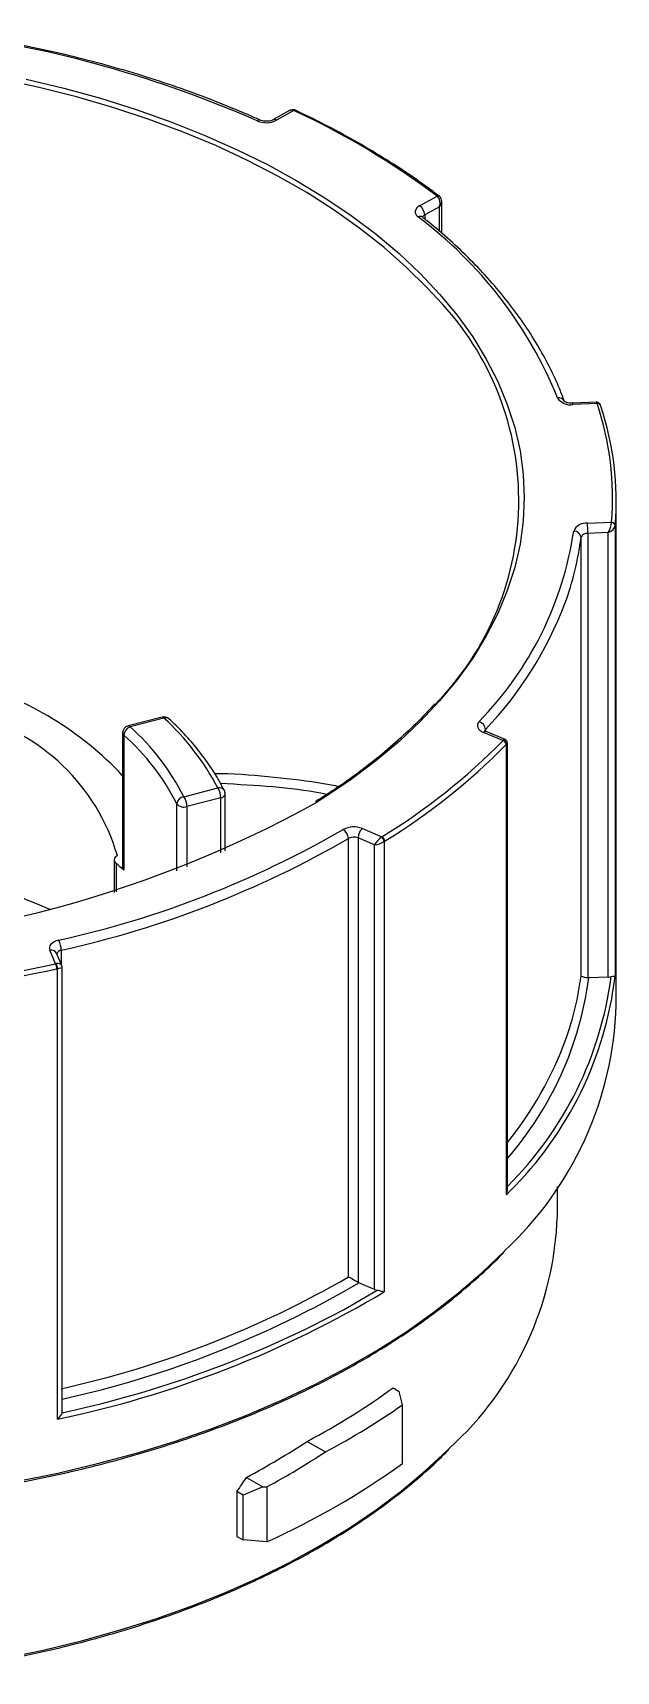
# Model space of a CAD drawing. Header units: millimetres. Extents: x 2517 to 6633, y 792 to 3241.
# Drawn here: x 3323.68 to 3336.37, y 891.57 to 927.21 of the extents above; entities that cross this region are included whole.
import ezdxf

# ---------------------------------------------------------------- set-up
doc = ezdxf.new("R2010")
doc.units = ezdxf.units.MM
doc.layers.add('实线', color=7, linetype='Continuous', lineweight=25)

msp = doc.modelspace()

# ---------------------------------------------------------------- linework, layer by layer
at = {"layer": '实线'}
for p, q in [((3329.2674, 925.5126), (3328.9061, 925.3112)), ((3329.3622, 925.513), (3328.984, 925.3021)), ((3332.096, 923.4417), (3332.4743, 923.6526)), ((3332.5339, 923.6403), (3332.5192, 923.6535)), ((3332.5763, 922.8438), (3332.5763, 923.5366)), ((3332.1589, 923.1949), (3332.1608, 923.1933)), ((3332.5275, 923.4232), (3332.2072, 923.2446)), ((3332.2072, 923.2446), (3332.2072, 923.156)), ((3332.5275, 922.8857), (3332.5275, 923.4232)), ((3335.9336, 919.1676), (3335.4244, 919.147)), ((3335.9554, 919.139), (3335.4308, 919.1178)), ((3336.371, 906.0577), (3336.371, 917.032)), ((3335.7433, 916.5379), (3336.2679, 916.559)), ((3336.1986, 916.333), (3335.7545, 916.3151)), ((3336.1986, 906.6652), (3336.1986, 916.333)), ((3336.3473, 916.4854), (3336.3473, 906.6873)), ((3335.606, 906.6922), (3335.606, 916.2294)), ((3335.7545, 916.3151), (3335.7545, 906.6484)), ((3326.4962, 912.3216), (3325.758, 912.1319)), ((3326.536, 912.2973), (3325.7978, 912.1076)), ((3325.6378, 911.977), (3325.6378, 909.0374)), ((3325.6627, 911.9274), (3325.6627, 908.9879)), ((3333.9088, 911.8097), (3333.4834, 911.9881)), ((3333.5302, 912.0502), (3333.5302, 912.0126)), ((3333.9542, 911.8335), (3333.5453, 912.005)), ((3333.9834, 901.9283), (3333.9834, 911.7263)), ((3334.0036, 902.0164), (3334.0036, 911.7592)), ((3326.9692, 910.5887), (3327.7074, 910.7785)), ((3327.8674, 909.4113), (3327.8674, 910.6478)), ((3326.8151, 908.9743), (3326.8151, 910.4333)), ((3327.7725, 910.5635), (3327.0343, 910.3737)), ((3327.0343, 910.3737), (3327.0343, 909.0595)), ((3327.7725, 909.3689), (3327.7725, 910.5635)), ((3330.547, 900.1427), (3330.547, 909.6799)), ((3331.1163, 909.5394), (3330.7561, 909.6904)), ((3330.7561, 909.6904), (3330.7561, 900.0238)), ((3330.8501, 909.8958), (3331.2755, 909.7174)), ((3331.3276, 909.6161), (3331.3276, 899.8181)), ((3325.4537, 909.2129), (3325.4537, 908.5051)), ((3331.1163, 899.8715), (3331.1163, 909.5394)), ((3325.4953, 909.135), (3325.4953, 908.5179)), ((3324.1802, 906.9546), (3324.053, 907.2491)), ((3324.1978, 907.1864), (3324.1999, 907.1819)), ((3324.3139, 906.918), (3324.1999, 907.1819)), ((3324.3035, 907.2488), (3324.3035, 906.942)), ((3324.2177, 897.0496), (3324.2177, 906.8476)), ((3324.3207, 897.2012), (3324.3207, 906.8849)), ((3336.1986, 906.6652), (3335.7763, 906.6481)), ((3335.091, 901.4851), (3335.091, 902.1129)), ((3334.0602, 902.0086), (3333.9834, 901.9283)), ((3331.1163, 899.8715), (3330.7738, 900.0152)), ((3331.5169, 897.7318), (3331.6531, 897.6532)), ((3331.7216, 897.3611), (3331.6531, 897.6532)), ((3324.3188, 897.1869), (3324.4448, 897.2156)), ((3331.7216, 896.0828), (3331.7216, 897.3611)), ((3329.65, 896.5635), (3330.0461, 896.3348)), ((3328.3329, 895.7816), (3328.6882, 895.5766)), ((3328.1228, 895.4735), (3328.1228, 894.4986)), ((3328.259, 895.3948), (3328.1228, 895.4735)), ((3328.6882, 895.5766), (3328.259, 895.3948)), ((3328.259, 894.42), (3328.259, 895.3948)), ((3328.6882, 895.5766), (3328.7727, 895.5738)), ((3328.7727, 895.5738), (3328.7727, 894.3804)), ((3328.1228, 894.4986), (3328.259, 894.42)), ((3328.7727, 894.3804), (3328.259, 894.42))]:
    msp.add_line(p, q, dxfattribs=at)
at = {"layer": '实线', "flags": 128}
for points in [[(3332.373, 921.5321), (3332.2497, 921.6655), (3331.8055, 922.1088), (3331.3213, 922.5379), (3330.7986, 922.9516), (3330.2387, 923.3489), (3329.6433, 923.7286), (3329.0141, 924.0895), (3328.3527, 924.4309), (3327.661, 924.7515), (3326.941, 925.0507), (3326.1946, 925.3275), (3325.4239, 925.5811), (3324.6311, 925.8109), (3323.8184, 926.0163), (3322.9881, 926.1966)], [(3323.5394, 926.1949), (3324.356, 925.9997), (3325.1537, 925.7801), (3325.9304, 925.5366), (3326.684, 925.2701), (3327.4123, 924.9811), (3328.1135, 924.6705), (3328.7856, 924.3392), (3329.4267, 923.988), (3330.0351, 923.6179), (3330.609, 923.23), (3331.1471, 922.8252), (3331.6477, 922.4047), (3332.1095, 921.9697), (3332.5312, 921.5213), (3332.9117, 921.0608), (3333.2499, 920.5895), (3333.5449, 920.1085), (3333.7959, 919.6193), (3334.0022, 919.1232), (3334.1632, 918.6216), (3334.2786, 918.1157), (3334.3479, 917.6071), (3334.371, 917.0971), (3334.3478, 916.587), (3334.2785, 916.0784), (3334.1631, 915.5726), (3334.002, 915.0709), (3333.7956, 914.5748), (3333.5446, 914.0856), (3333.2495, 913.6047), (3332.9113, 913.1334), (3332.5307, 912.6729), (3332.109, 912.2245), (3331.6472, 911.7895), (3331.1465, 911.3691), (3330.6085, 910.9643), (3330.0344, 910.5764), (3329.8728, 910.4742)], [(3332.096, 923.4417), (3332.0586, 923.4168), (3332.0295, 923.3884), (3332.0096, 923.3574), (3331.9996, 923.325), (3331.9997, 923.292), (3332.0099, 923.2595), (3332.03, 923.2286), (3332.0593, 923.2003)], [(3336.0339, 919.0824), (3336.0324, 919.0949), (3336.0313, 919.0989)], [(3325.7978, 912.1076), (3325.7851, 912.1215), (3325.7729, 912.1299), (3325.7617, 912.1325), (3325.758, 912.1319)], [(3326.536, 912.2973), (3326.5233, 912.3113), (3326.5111, 912.3197), (3326.4998, 912.3222), (3326.4962, 912.3216)], [(3333.3889, 912.2242), (3333.3667, 912.1938), (3333.3542, 912.1616), (3333.3519, 912.1286), (3333.3597, 912.096), (3333.3775, 912.0646), (3333.4047, 912.0356), (3333.4404, 912.0098), (3333.4834, 911.9881)], [(3325.5219, 909.3096), (3325.4959, 909.2913), (3325.4756, 909.2707), (3325.4618, 909.2484), (3325.4547, 909.225), (3325.4546, 909.2013), (3325.4615, 909.178), (3325.4752, 909.1556), (3325.4953, 909.135)], [(3324.2434, 907.465), (3324.1926, 907.45), (3324.1472, 907.4299), (3324.1087, 907.4055), (3324.0783, 907.3776), (3324.057, 907.347), (3324.0455, 907.3147), (3324.0442, 907.2817), (3324.053, 907.2491)], [(3323.2585, 906.7677), (3323.6527, 906.8438), (3324.1802, 906.9546)], [(3323.3475, 895.6961), (3324.2279, 895.876), (3325.0919, 896.0808), (3325.9373, 896.31), (3326.762, 896.5631), (3327.564, 896.8394), (3328.3414, 897.1382), (3329.0922, 897.4589), (3329.8146, 897.8006), (3330.5069, 898.1625), (3331.1673, 898.5438), (3331.7943, 898.9434), (3332.3862, 899.3605), (3332.9417, 899.7939), (3333.4594, 900.2427), (3333.938, 900.7057), (3333.941, 900.7087)], [(3330.1555, 899.2779), (3330.4388, 899.43), (3331.1741, 899.8563)], [(3323.0589, 891.8466), (3323.911, 892.0249), (3324.746, 892.2282), (3325.5619, 892.4561), (3326.3563, 892.7079), (3327.1273, 892.983), (3327.8727, 893.2807), (3328.5905, 893.6001), (3329.2789, 893.9404), (3329.9361, 894.3007), (3330.5602, 894.6801), (3331.1497, 895.0775), (3331.703, 895.4919), (3332.2186, 895.9222), (3332.6951, 896.3672), (3332.7461, 896.418)]]:
    msp.add_lwpolyline(points, dxfattribs=at)
at = {"layer": '实线'}
for centre, radius, start, end in [((3318.4507, 902.2269), 25.1828, 66.32006, 82.22953), ((3328.6105, 925.2414), 0.0662, 72.3924, 133.66772), ((3328.7606, 925.7501), 0.5006, 246.97934, 296.50542), ((3328.9371, 925.239), 0.0786, 53.36397, 112.8892), ((3329.371, 925.4916), 0.0361, 74.28576, 129.37107), ((3329.3853, 925.4876), 0.0343, 71.26473, 132.19776), ((3322.1244, 909.8724), 17.2341, 53.09088, 65.16725), ((3332.4971, 923.6121), 0.0465, 56.43969, 119.44897), ((3332.5089, 923.6045), 0.0446, 55.1231, 119.75138), ((3332.1047, 923.1163), 0.0955, 55.4258, 118.36443), ((3326.5085, 915.7801), 9.2667, 22.08092, 53.20093), ((3331.9577, 923.2338), 0.2497, 2.47877, 56.36157), ((3332.2456, 923.1627), 0.0905, 115.13518, 160.06665), ((3327.9282, 917.0342), 6.3236, 315.16264, 45.3401), ((3335.1246, 919.1343), 0.1326, 24.17914, 102.67848), ((3335.377, 919.4526), 0.3391, 213.87656, 279.12849), ((3335.3819, 919.1223), 0.0491, 354.70713, 30.20004), ((3335.9631, 919.0785), 0.0713, 25.2461, 98.27798), ((3335.9679, 919.0709), 0.0693, 23.84991, 100.44668), ((3329.8824, 917.0945), 6.4079, 355.20689, 18.6063), ((3329.9351, 917.0291), 6.4351, 355.20685, 18.60631), ((3328.0078, 917.4793), 7.5214, 315.67905, 351.49272), ((3335.7088, 916.2548), 0.2851, 83.03748, 156.92897), ((3335.4525, 916.2122), 0.1545, 6.41857, 92.23901), ((3333.5333, 916.3155), 2.2211, 359.9898, 5.74637), ((3336.272, 916.4829), 0.0762, 6.41175, 93.1105), ((3336.2736, 916.4724), 0.0748, 9.95344, 94.26919), ((3329.2175, 917.0239), 6.4377, 339.73068, 352.9113), ((3335.7372, 916.1736), 0.1426, 83.03681, 156.92893), ((3327.5344, 917.7382), 8.2646, 316.50898, 339.12725), ((3320.3759, 906.1474), 7.1865, 43.03084, 74.25758), ((3321.2398, 908.0485), 4.464, 16.41027, 75.73509), ((3325.7978, 911.977), 0.16, 104.41444, 180), ((3325.871, 911.912), 0.2088, 110.51417, 175.76596), ((3322.4571, 908.32), 5.0504, 26.69422, 48.58763), ((3326.536, 912.1667), 0.16, 47.02003, 104.41444), ((3326.5796, 912.2029), 0.104, 51.02484, 114.79823), ((3322.8665, 908.2561), 5.4586, 27.52186, 47.75999), ((3333.3321, 912.0337), 0.1988, 4.77787, 73.39785), ((3325.7046, 911.9795), 0.0668, 182.22662, 231.2243), ((3322.3764, 908.2014), 4.9683, 26.69423, 48.58763), ((3324.0903, 921.4636), 13.7696, 301.45457, 315.48453), ((3324.1183, 921.4169), 13.8282, 301.45459, 315.4845), ((3333.5285, 911.9449), 0.0624, 74.35566, 136.19346), ((3333.5752, 912.0052), 0.0637, 134.92642, 178.4304), ((3333.8783, 911.7137), 0.1007, 4.63678, 72.36733), ((3333.8877, 911.7277), 0.0957, 359.14198, 70.8366), ((3327.741, 910.6568), 0.1262, 29.95289, 105.4209), ((3327.3731, 910.5599), 0.3994, 0.50398, 33.1729), ((3327.7608, 910.6721), 0.1093, 276.10895, 347.16181), ((3327.7074, 910.6478), 0.16, 0, 26.74706), ((3317.4998, 932.8661), 25.583, 240.68928, 298.9235), ((3326.9889, 910.4151), 0.1748, 96.47968, 174.01819), ((3326.968, 910.5628), 0.2003, 220.26272, 289.33198), ((3326.6349, 910.3702), 0.3994, 0.50411, 33.17277), ((3330.6638, 909.4337), 0.4982, 68.03738, 117.72626), ((3319.5212, 928.744), 21.7966, 282.51246, 300.03798), ((3319.5392, 928.7168), 21.9904, 282.51245, 300.03798), ((3330.3049, 909.6684), 0.2424, 2.72872, 58.38358), ((3330.6629, 909.4594), 0.2491, 68.03749, 117.72615), ((3331.0443, 909.6827), 0.2883, 132.32998, 178.46125), ((3331.1967, 909.5929), 0.1329, 10.05829, 59.92021), ((3331.2152, 909.6147), 0.1191, 2.88303, 59.58411), ((3318.4802, 895.4118), 13.8904, 66.24038, 75.38834), ((3321.2569, 904.1402), 6.5507, 47.73377, 49.68312), ((3325.7046, 909.04), 0.0668, 182.22662, 231.2243), ((3323.8733, 907.2458), 0.4302, 0.38879, 30.63349), ((3324.0841, 907.1223), 0.1305, 29.39285, 103.77806), ((3324.3156, 907.1306), 0.1188, 95.85924, 159.66326), ((3317.66, 936.8648), 30.7248, 274.07474, 282.30638), ((3323.9828, 906.8448), 0.2259, 0.32633, 29.07734), ((3324.0351, 906.8719), 0.1842, 352.42735, 27.50629), ((3328.466, 907.6878), 7.8594, 314.79577, 352.59585), ((3328.3586, 907.6295), 7.4823, 318.97719, 352.46346), ((3328.491, 907.6294), 7.9126, 314.73629, 353.1625), ((3329.2276, 907.4848), 6.4275, 340.24007, 352.91727), ((3336.1893, 906.9207), 0.2557, 272.1022, 286.03922), ((3328.7601, 906.2889), 7.6144, 312.87504, 358.26037), ((3327.9042, 908.0083), 7.8501, 320.98573, 339.90969), ((3327.9556, 901.711), 7.139, 312.14725, 358.18617), ((3319.5392, 919.1796), 21.9904, 282.51245, 300.03798), ((3319.5732, 919.0904), 22.1205, 282.39329, 300.42061), ((3319.5797, 919.4746), 22.8996, 281.68534, 300.86509), ((3331.2031, 900.0835), 0.229, 247.73202, 262.73421), ((3319.4162, 920.078), 23.4089, 282.40479, 297.30782), ((3324.2664, 897.2013), 0.0543, 344.67264, 359.94743), ((3321.7435, 909.962), 17.0937, 294.28127, 305.71336)]:
    msp.add_arc(centre, radius, start, end, dxfattribs=at)
for centre, major_axis, ratio, start_param, end_param in [((3329.3043, 925.35), (0.0224, 0.1751), 0.7034139, 6.1051865, 6.7619822), ((3332.4163, 923.4896), (0.0224, 0.1751), 0.7034139, 4.4144446, 5.8652954), ((3332.4163, 923.4896), (0.1415, 0.1059), 0.7057683, 4.9943727, 5.8238315), ((3335.875, 919.0051), (0.0654, 0.1614), 0.291777, 5.9179768, 6.4145845), ((3336.1875, 916.4251), (0.0654, 0.1614), 0.291777, 4.227235, 5.6780858), ((3336.1875, 916.4251), (0.1539, 0.0892), 0.4901346, 4.5055648, 5.9564156), ((3333.8436, 911.7064), (0.1121, 0.1262), 0.1719138, 0.0586464, 0.6569019), ((3333.8436, 911.7064), (0.159, 0.0585), 0.3007916, 5.6646904, 6.1716184), ((3331.2104, 909.6141), (0.1121, 0.1262), 0.1719138, 0.8967929, 2.3476437), ((3331.2104, 909.6141), (0.159, 0.0585), 0.3007916, 3.9739485, 5.4247994), ((3324.1607, 906.869), (0.1549, 0.044), 0.497172, 0.0704217, 1.1865703), ((3324.1607, 906.869), (0.16, 0.0163), 0.1793364, 5.0583749, 6.2642274), ((3317.491, 903.9036), (17.5994, -0.2615), 0.5671246, 5.4834838, 5.6430029), ((3317.491, 903.9036), (18.1594, -0.2698), 0.5671246, 5.4841848, 5.62129), ((3317.491, 903.9379), (17.5763, 1.4615), 0.6251762, 5.3241307, 5.4231217), ((3317.491, 903.9379), (18.1355, 1.508), 0.6251762, 5.330774, 5.4238227), ((3317.491, 905.5301), (12.4456, 21.5552), 0.5773346, 4.5756398, 4.5907094)]:
    msp.add_ellipse(centre, major_axis=major_axis, ratio=ratio, start_param=start_param, end_param=end_param, dxfattribs=at)
for points, knots in [([(3328.6305, 925.3046), (3328.5091, 925.3584), (3328.157, 925.5145), (3327.5553, 925.758), (3326.8191, 926.0279), (3326.0611, 926.2766), (3325.2837, 926.5041), (3324.4884, 926.7096), (3323.6771, 926.8928), (3322.8661, 927.0502), (3322.2637, 927.1498), (3321.9378, 927.1974), (3321.8784, 927.2061)], [0, 0, 0, 0, 0.0606451, 0.1758146, 0.2909791, 0.4061317, 0.5212726, 0.6364023, 0.7515216, 0.8666315, 0.9756775, 1, 1, 1, 1]), ([(3328.9061, 925.3112), (3328.8982, 925.3072), (3328.8795, 925.2979), (3328.8337, 925.2848), (3328.7732, 925.278), (3328.7079, 925.2814), (3328.6587, 925.2929), (3328.6372, 925.3018), (3328.6305, 925.3046)], [0, 0, 0, 0, 0.1288276, 0.3046692, 0.4978127, 0.7024271, 0.9071482, 1, 1, 1, 1]), ([(3329.3807, 925.5263), (3329.3655, 925.5296), (3329.336, 925.5359), (3329.296, 925.5278), (3329.2752, 925.5153), (3329.267, 925.5104)], [0, 0, 0, 0, 0.3920637, 0.7585033, 1, 1, 1, 1]), ([(3329.4005, 925.518), (3329.3966, 925.52), (3329.3902, 925.5233), (3329.3833, 925.5248), (3329.3805, 925.5254)], [0, 0, 0, 0, 0.6034029, 1, 1, 1, 1]), ([(3332.5228, 923.6509), (3332.4275, 923.7223), (3332.1514, 923.9294), (3331.6694, 924.2606), (3331.0675, 924.6387), (3330.4348, 924.9994), (3329.8745, 925.2916), (3329.5213, 925.4603), (3329.3963, 925.52)], [0, 0, 0, 0, 0.103757, 0.3008176, 0.4978925, 0.6949691, 0.8920424, 1, 1, 1, 1]), ([(3332.5761, 923.5406), (3332.5743, 923.5581), (3332.5709, 923.5911), (3332.5515, 923.6242), (3332.5374, 923.6381), (3332.5344, 923.6411)], [0, 0, 0, 0, 0.4684113, 0.8853158, 1, 1, 1, 1]), ([(3332.159, 923.1949), (3332.1558, 923.1982), (3332.152, 923.2021), (3332.1531, 923.2001), (3332.1532, 923.1997)], [0, 0, 0, 0, 0.8256183, 1, 1, 1, 1]), ([(3335.2456, 919.1884), (3335.212, 919.276), (3335.1153, 919.5286), (3334.9241, 919.9417), (3334.6595, 920.4246), (3334.3547, 920.8994), (3334.0113, 921.3652), (3333.6296, 921.8209), (3333.2108, 922.2654), (3332.7633, 922.69), (3332.4055, 922.9972), (3332.2014, 923.1608), (3332.159, 923.1949)], [0, 0, 0, 0, 0.0606709, 0.1748906, 0.289205, 0.4036504, 0.5182163, 0.6328874, 0.7476452, 0.8624709, 0.9713649, 1, 1, 1, 1]), ([(3335.4244, 919.147), (3335.4102, 919.1469), (3335.3742, 919.1466), (3335.3211, 919.1552), (3335.276, 919.1711), (3335.2492, 919.1863), (3335.2419, 919.1959), (3335.2431, 919.1936), (3335.2432, 919.1933)], [0, 0, 0, 0, 0.1523543, 0.3873818, 0.5903964, 0.7759897, 0.9771824, 1, 1, 1, 1]), ([(3336.0278, 919.1085), (3336.0218, 919.1195), (3336.0099, 919.1417), (3335.9789, 919.1611), (3335.9519, 919.1684), (3335.9375, 919.167), (3335.9331, 919.1666)], [0, 0, 0, 0, 0.3087741, 0.6198684, 0.8825295, 1, 1, 1, 1]), ([(3336.0322, 919.0962), (3336.0314, 919.0987), (3336.0302, 919.1029), (3336.028, 919.107), (3336.0271, 919.1087)], [0, 0, 0, 0, 0.5863424, 1, 1, 1, 1]), ([(3332.419, 912.6088), (3332.3523, 912.5333), (3332.1596, 912.315), (3331.8004, 911.966), (3331.3459, 911.5622), (3330.8544, 911.1727), (3330.3511, 910.8092), (3329.9962, 910.5837), (3329.8284, 910.4771)], [0, 0, 0, 0, 0.0973849, 0.281802, 0.4661738, 0.650515, 0.8348373, 1, 1, 1, 1]), ([(3327.8503, 910.7198), (3327.8153, 910.7867), (3327.7148, 910.979), (3327.5182, 911.2907), (3327.2479, 911.6505), (3326.9573, 911.9825), (3326.7433, 912.189), (3326.6451, 912.2837)], [0, 0, 0, 0, 0.1213981, 0.3492906, 0.5775463, 0.8062595, 1, 1, 1, 1]), ([(3333.5453, 912.005), (3333.537, 912.0089), (3333.5175, 912.018), (3333.5058, 912.0296), (3333.5069, 912.028), (3333.5072, 912.0276)], [0, 0, 0, 0, 0.33919086, 0.79612319, 1, 1, 1, 1]), ([(3334.0029, 911.7588), (3334.0026, 911.7661), (3334.0021, 911.7832), (3333.9893, 911.8076), (3333.9715, 911.8258), (3333.9576, 911.8314), (3333.9528, 911.8333)], [0, 0, 0, 0, 0.22749003, 0.53152035, 0.83826526, 1, 1, 1, 1]), ([(3327.6347, 911.0931), (3327.6795, 911.0931), (3328.1405, 911.0926), (3328.938, 911.0176), (3329.8021, 910.9201), (3330.2316, 910.8342), (3330.3431, 910.8119)], [0, 0, 0, 0, 0.04374755, 0.4506131, 0.85747845, 1, 1, 1, 1]), ([(3330.0791, 910.6396), (3330.0325, 910.6487), (3329.6756, 910.718), (3328.9133, 910.8112), (3328.1497, 910.8535), (3327.7674, 910.8747)], [0, 0, 0, 0, 0.06976054, 0.53417606, 1, 1, 1, 1]), ([(3324.3197, 906.8847), (3324.3198, 906.8932), (3324.3201, 906.9052), (3324.3141, 906.9153), (3324.3123, 906.9183)], [0, 0, 0, 0, 0.7008437, 1, 1, 1, 1]), ([(3335.7545, 906.6484), (3335.7071, 906.6518), (3335.669, 906.6595), (3335.6208, 906.6755), (3335.6084, 906.6841), (3335.606, 906.6922)], [0, 0, 0, 0, 0.5, 0.5, 1, 1, 1, 1]), ([(3336.2599, 906.6749), (3336.2884, 906.6833), (3336.3101, 906.6853), (3336.3387, 906.6875), (3336.346, 906.6873), (3336.3473, 906.6873)], [0, 0, 0, 0, 0.5, 0.5, 1, 1, 1, 1]), ([(3333.9834, 901.9283), (3333.9837, 901.9289), (3333.9877, 901.9379), (3333.999, 901.967), (3334.0016, 901.9961), (3334.0033, 902.0164)], [0, 0, 0, 0, 0.0234809, 0.3145984, 1, 1, 1, 1]), ([(3316.7972, 895.1338), (3316.8501, 895.1322), (3317.1982, 895.1211), (3317.8432, 895.1239), (3318.7298, 895.1438), (3319.6138, 895.19), (3320.4931, 895.2595), (3321.3658, 895.353), (3322.2299, 895.4701), (3323.0836, 895.6105), (3323.925, 895.774), (3324.7522, 895.9602), (3325.5634, 896.1687), (3326.3568, 896.399), (3327.1306, 896.6507), (3327.8833, 896.9231), (3328.613, 897.2158), (3329.3182, 897.528), (3329.9973, 897.8591), (3330.6489, 898.2084), (3331.2714, 898.5751), (3331.8635, 898.9584), (3332.4237, 899.3576), (3332.952, 899.7714), (3333.4421, 900.2005), (3333.7667, 900.5027), (3333.9171, 900.6649), (3333.9273, 900.6759)], [0, 0, 0, 0, 0.007697, 0.0506906, 0.0936842, 0.136678, 0.1796723, 0.2226673, 0.2656632, 0.3086602, 0.3516586, 0.3946587, 0.4376604, 0.4806643, 0.5236704, 0.5666787, 0.6096896, 0.6527029, 0.6957188, 0.7387369, 0.7817572, 0.824779, 0.8678017, 0.9108239, 0.9538442, 0.9968606, 1, 1, 1, 1]), ([(3330.7561, 900.0238), (3330.7177, 900.0451), (3330.6733, 900.0702), (3330.6007, 900.1116), (3330.5701, 900.1293), (3330.547, 900.1427)], [0, 0, 0, 0, 0.5, 0.5, 1, 1, 1, 1]), ([(3331.1741, 899.8563), (3331.2053, 899.8521), (3331.2359, 899.8431), (3331.2882, 899.8283), (3331.3102, 899.822), (3331.3276, 899.8181)], [0, 0, 0, 0, 0.5, 0.5, 1, 1, 1, 1]), ([(3324.3188, 897.1869), (3324.3138, 897.1686), (3324.2998, 897.1423), (3324.2636, 897.0931), (3324.2416, 897.0696), (3324.2177, 897.0496)], [0, 0, 0, 0, 0.5, 0.5, 1, 1, 1, 1]), ([(3321.5261, 891.5651), (3321.63, 891.5785), (3322.0125, 891.6278), (3322.6635, 891.7374), (3323.4768, 891.8933), (3324.2754, 892.0735), (3325.058, 892.2755), (3325.8227, 892.4995), (3326.5678, 892.7448), (3327.2914, 893.0107), (3327.9918, 893.2968), (3328.6674, 893.6023), (3329.3165, 893.9266), (3329.9377, 894.2689), (3330.5295, 894.6283), (3331.0902, 895.0042), (3331.6194, 895.3953), (3332.1127, 895.8017), (3332.4832, 896.1323), (3332.6761, 896.3313), (3332.729, 896.3858)], [0, 0, 0, 0, 0.0222311, 0.0819117, 0.1415943, 0.2012795, 0.2609674, 0.3206584, 0.3803528, 0.4400509, 0.4997528, 0.5594586, 0.6191682, 0.6788814, 0.7385975, 0.7983158, 0.8580349, 0.9177525, 0.9774658, 1, 1, 1, 1])]:
    msp.add_open_spline(points, degree=3, knots=knots, dxfattribs=at)
for points in [[(3329.3622, 925.513), (3329.3575, 925.5155), (3329.3528, 925.5177), (3329.3481, 925.5195)], [(3332.4743, 923.6526), (3332.4785, 923.6498), (3332.4826, 923.6466), (3332.4868, 923.6432)], [(3335.9554, 919.139), (3335.9545, 919.1427), (3335.9537, 919.146), (3335.9529, 919.149)], [(3336.2679, 916.559), (3336.2679, 916.5553), (3336.268, 916.5513), (3336.2681, 916.547)], [(3336.3478, 916.4914), (3336.3476, 916.4896), (3336.3474, 916.4875), (3336.3473, 916.4854)], [(3333.9088, 911.8097), (3333.9123, 911.8128), (3333.9157, 911.8156), (3333.9191, 911.8181)], [(3333.9834, 911.7263), (3333.9818, 911.725), (3333.9803, 911.7235), (3333.9787, 911.7219)], [(3331.2755, 909.7174), (3331.2715, 909.7145), (3331.2674, 909.7114), (3331.2634, 909.7079)], [(3331.3342, 909.6207), (3331.332, 909.6193), (3331.3298, 909.6178), (3331.3276, 909.6161)], [(3324.1802, 906.9546), (3324.1863, 906.9557), (3324.1924, 906.9565), (3324.1985, 906.9569)], [(3324.2177, 906.8476), (3324.2147, 906.8472), (3324.2117, 906.8467), (3324.2087, 906.8461)], [(3335.7545, 906.6484), (3335.7617, 906.6479), (3335.769, 906.6478), (3335.7763, 906.6481)], [(3330.7561, 900.0238), (3330.7619, 900.0205), (3330.7679, 900.0176), (3330.7738, 900.0152)]]:
    msp.add_open_spline(points, degree=3, dxfattribs=at)

doc.saveas('drawing.dxf')
